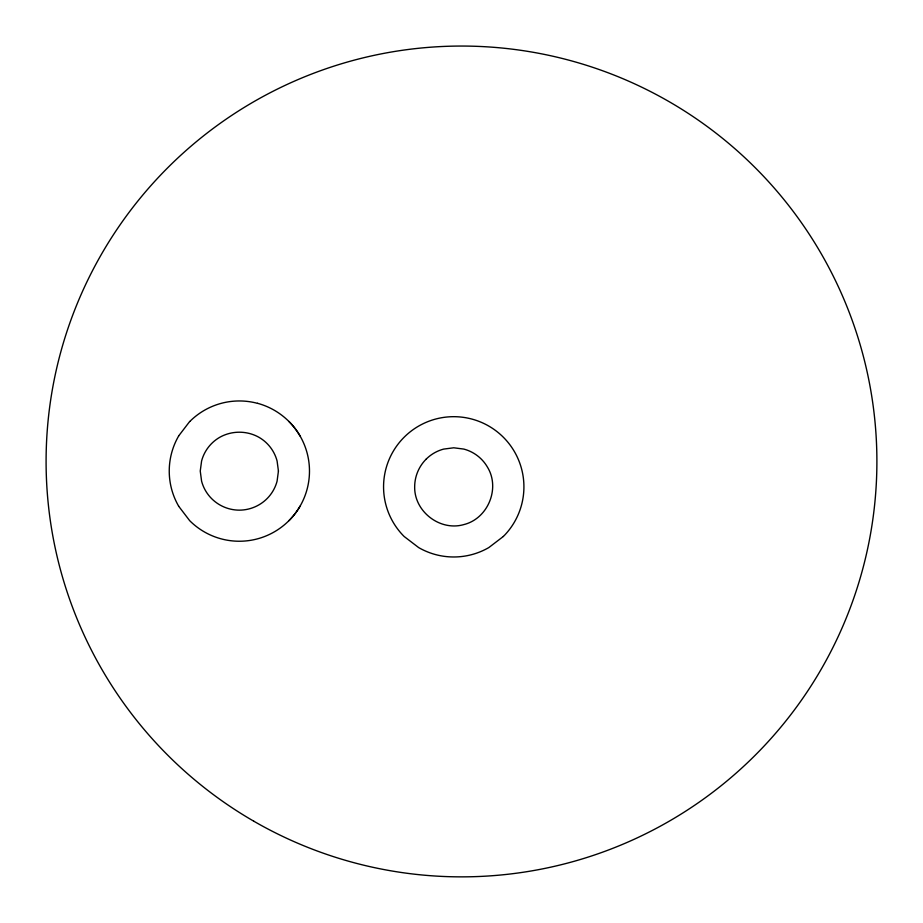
<?xml version="1.0" encoding="UTF-8"?>
<svg xmlns="http://www.w3.org/2000/svg" width="923" height="923" viewBox="0 0 923 923"><rect width="100%" height="100%" fill="white"/><g stroke="black" fill="none" stroke-linecap="round" stroke-linejoin="round"><path stroke-width="1.38" d="M178.601 436.002L189.7 421.476M178.601 506.15L189.7 520.687A70.183 70.183 0 0 0 257.505 538.847A70.333 70.333 0 0 0 300.079 506.15M288.922 421.476A70.125 70.125 0 0 1 288.922 520.687M178.635 506.139A70.125 70.125 0 0 1 178.635 436.025M189.792 421.488A70.125 70.125 0 0 1 257.54 403.351M426.091 459.216A39.354 39.354 0 0 0 414.669 486.836C414.219 511.584 440.04 531.452 463.831 524.587C487.863 518.657 500.404 488.498 487.563 467.315A38.766 38.766 0 0 0 463.842 449.086L453.758 447.793L443.64 449.097A38.766 38.766 0 0 0 426.091 459.216M257.517 403.293A70.333 70.333 0 0 1 300.079 436.014M278.434 471.053L277.085 481.171A38.766 38.766 0 0 1 258.855 504.904A39.354 39.354 0 0 1 239.345 510.154A39.354 39.354 0 0 1 211.725 498.72A38.766 38.766 0 0 1 201.595 481.183L200.245 471.053L201.595 460.981A38.766 38.766 0 0 1 219.824 437.26C231.8 430.522 246.879 430.533 258.855 437.248A38.766 38.766 0 0 1 277.085 460.981L278.434 471.053M503.347 536.471L488.809 547.581A70.148 70.148 0 0 1 418.661 547.581L404.124 536.471A70.148 70.148 0 0 1 404.136 437.225A70.148 70.148 0 0 1 503.358 437.248A70.125 70.125 0 0 1 503.347 536.471M253.756 821.182A415.396 415.396 0 0 0 876.896 461.5A415.396 415.396 0 0 0 253.825 101.692A415.396 415.396 0 0 0 253.756 821.182"/></g></svg>
